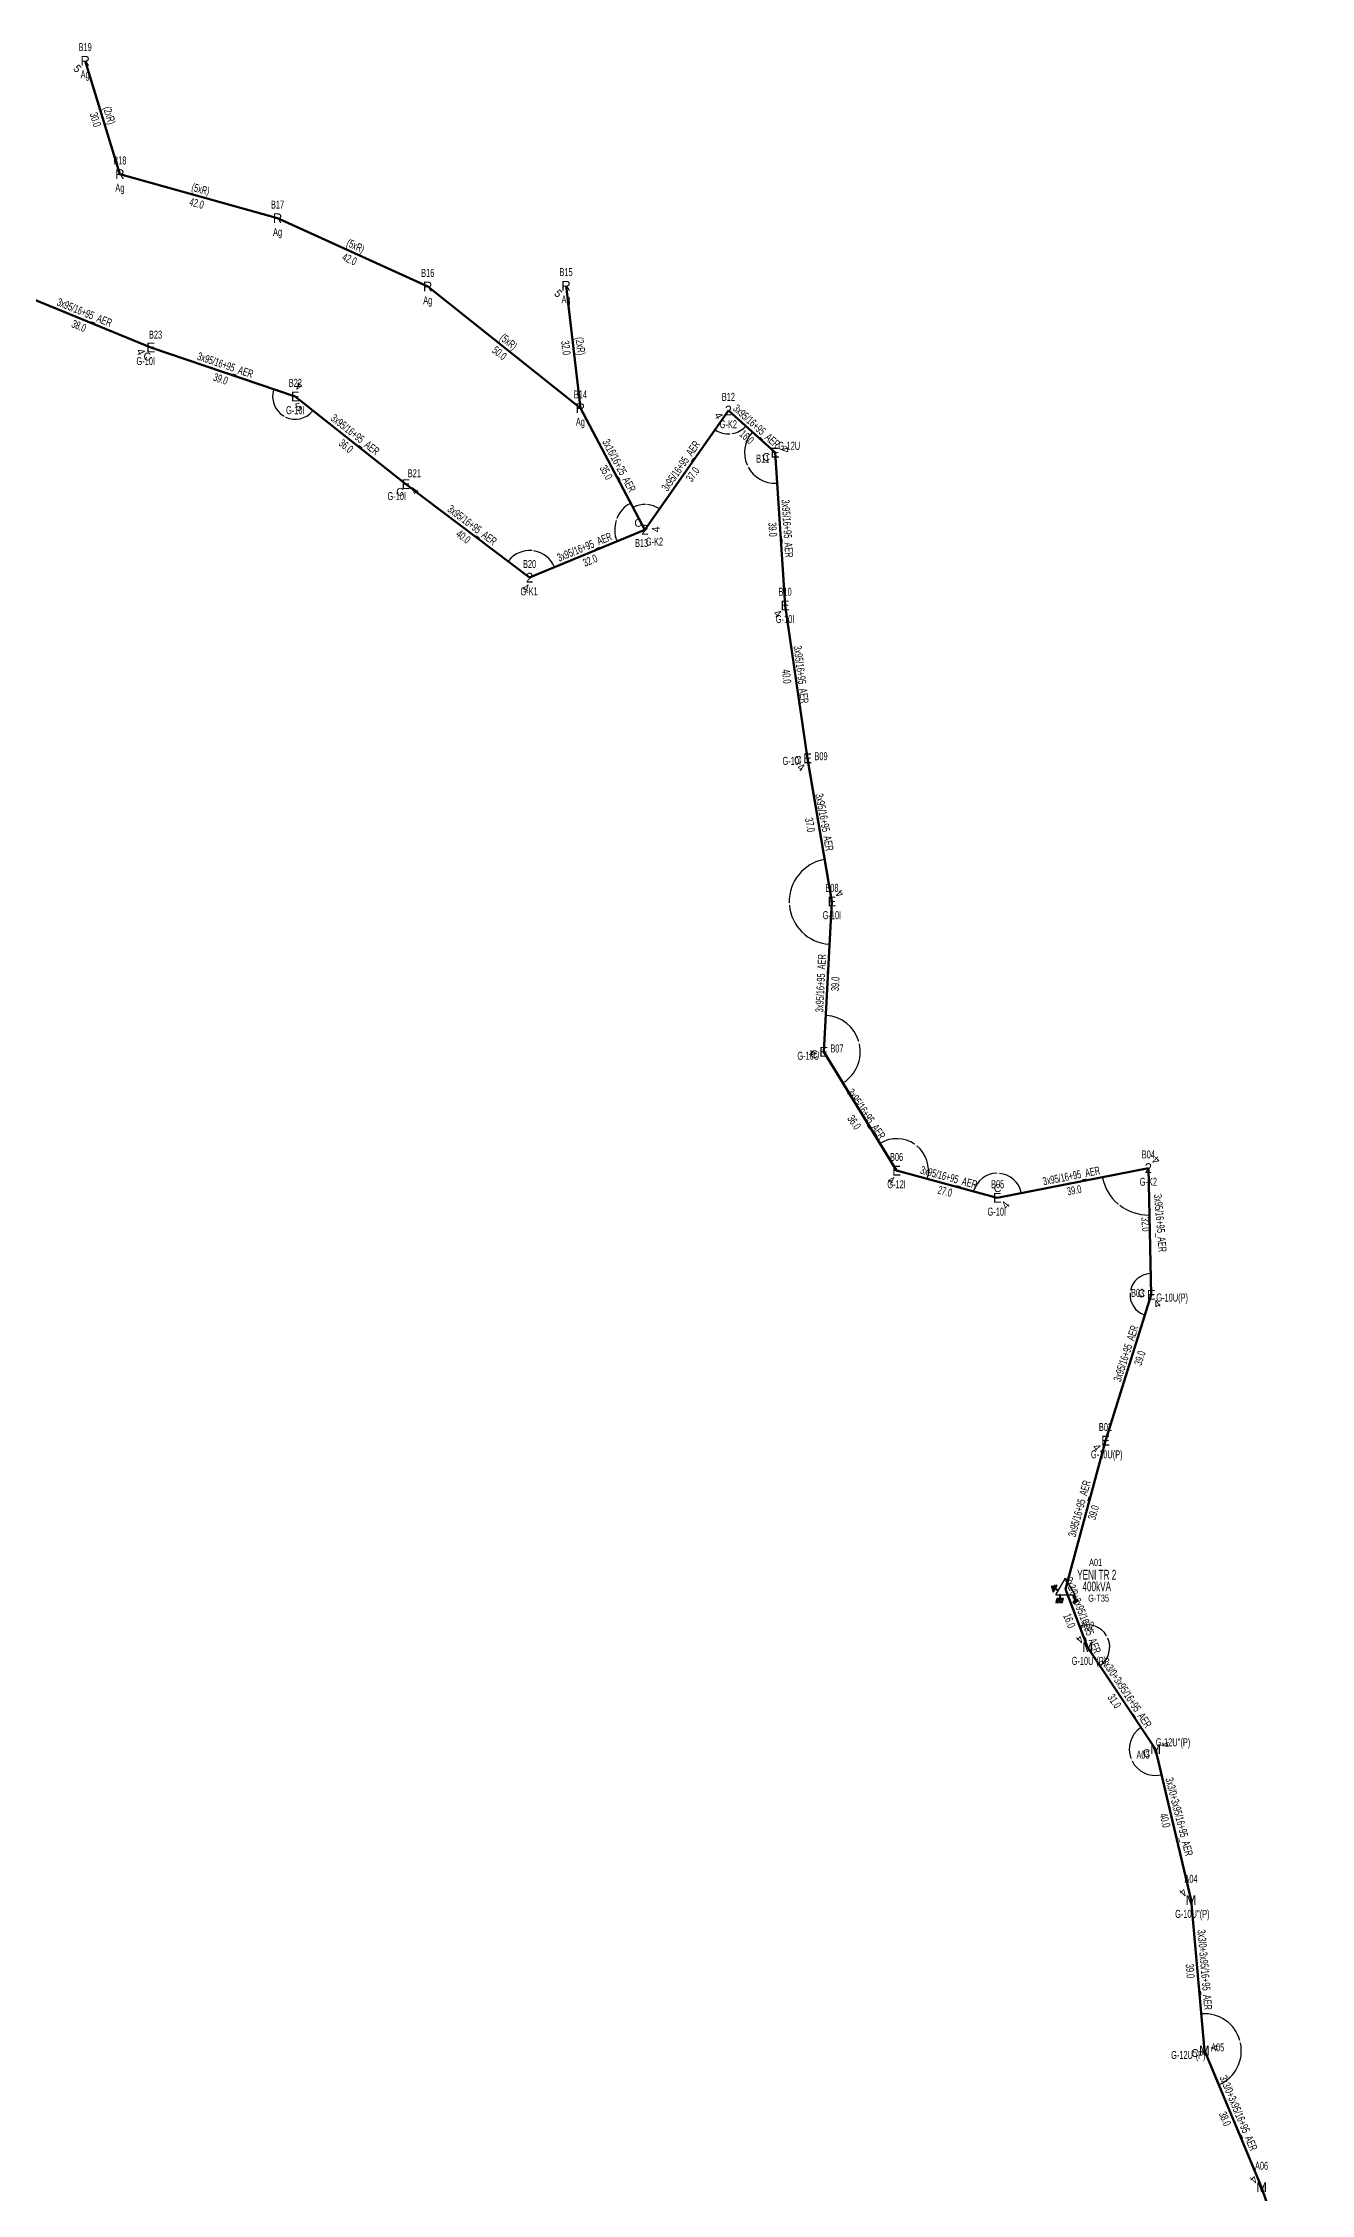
# Model space of a CAD drawing. Header units: millimetres. Extents: x 460272 to 462078, y 3998398 to 3999786.
# Drawn here: x 460980 to 461305, y 3999068 to 3999619 of the extents above; entities that cross this region are included whole.
import ezdxf
from ezdxf.enums import TextEntityAlignment as Align

# ---------------------------------------------------------------- set-up
doc = ezdxf.new("R2010")
doc.units = ezdxf.units.MM
for name, color, linetype, lineweight in [('ACI', 30, 'Continuous', 25), ('DIREK_AG_MEVCUT', 120, 'Continuous', 25), ('DIREK_AG_YENI', 108, 'Continuous', 25), ('DIREK_OG_YENI', 10, 'Continuous', 25), ('HAT_AG_HAVAI_MEVCUT', 126, 'Continuous', 50), ('HAT_AG_HAVAI_YENI', 3, 'Continuous', 50), ('HAT_OG_HAVAI_YENI', 1, 'Continuous', 70), ('TRAFO_MEVCUT', 5, 'Continuous', 30), ('TRAFO_TADILAT_BYSK', 5, 'Continuous', 30)]:
    doc.layers.add(name, color=color, linetype=linetype, lineweight=lineweight)
doc.styles.add('Direk', font='B_CAD')
doc.styles.get("Standard").update_dxf_attribs({"font": 'Arial'})
doc.dimstyles.new('ISO-25', dxfattribs={"dimtxt": 0.18, "dimasz": 0.18, "dimexe": 0.18, "dimexo": 0.0625, "dimgap": 0.09, "dimtad": 0, "dimtih": 1, "dimtoh": 1, "dimdec": 4, "dimzin": 0, "dimdsep": 46, "dimtxsty": 'Standard', "dimcen": 0.09, "dimadec": 0, "dimazin": 0, "dimtfac": 1, "dimtdec": 4, "dimtofl": 0, "dimtmove": 0, "dimatfit": 3, "dimfxl": 1, "dimtolj": 1, "dimtzin": 0, "dimarcsym": 0})

# ---------------------------------------------------------------- blocks, each defined once
blk = doc.blocks.new('*D601')
at = {"layer": 'ACI', "color": 0, "lineweight": -2, "transparency": 16777216}
for start, end in [(15.879446, 93.986981), (293.807512, 11.915046)]:
    blk.add_arc((461277.745594, 3999104.226513), 9.473818, start, end, dxfattribs=at)
at = {"layer": 'ACI', "color": 0, "transparency": 16777216}
for points in [[(461277.084512, 3999113.707309), (461277.089252, 3999113.647496), (461276.907444, 3999113.663182)], [(461281.557997, 3999095.586414), (461281.581694, 3999095.531292), (461281.404479, 3999095.487761)]]:
    blk.add_solid(points, dxfattribs=at)
at = {"layer": 'Defpoints', "color": 0, "transparency": 16777216}
for p in [(461274.32343, 3999142.756414), (461284.900271, 3999110.436491), (461277.745594, 3999104.226513), (461277.745594, 3999104.226513), (461292.396, 3999069.236)]:
    blk.add_point(p, dxfattribs=at)
at = {"layer": 'ACI', "color": 0, "transparency": 16777216, "insert": (461286.942095, 3999106.501947), "char_height": 0.18, "attachment_point": 5, "rotation": 103.89724621}
blk.add_mtext('\\A1;162%%d', dxfattribs=at)
blk = doc.blocks.new('*D602')
at = {"layer": 'ACI', "color": 0, "lineweight": -2, "transparency": 16777216}
for start, end in [(125.20385, 200.654424), (206.237729, 281.688303)]:
    blk.add_arc((461265.237, 3999181.43), 6.72816, start, end, dxfattribs=at)
at = {"layer": 'ACI', "color": 0, "transparency": 16777216}
for points in [[(461261.375267, 3999186.902878), (461261.341337, 3999186.952363), (461261.506756, 3999187.029412)], [(461266.60651, 3999174.81206), (461266.59357, 3999174.870648), (461266.775804, 3999174.880174)]]:
    blk.add_solid(points, dxfattribs=at)
at = {"layer": 'Defpoints', "color": 0, "transparency": 16777216}
for p in [(461247.814984, 3999207.581918), (461265.237, 3999181.43), (461265.237, 3999181.43), (461260.915622, 3999176.27308), (461274.323, 3999142.756)]:
    blk.add_point(p, dxfattribs=at)
at = {"layer": 'ACI', "color": 0, "transparency": 16777216, "insert": (461259.064351, 3999178.752961), "char_height": 0.18, "attachment_point": 5, "rotation": 293.4460764}
blk.add_mtext('\\A1;160%%d', dxfattribs=at)
blk = doc.blocks.new('*D603')
at = {"layer": 'ACI', "color": 0, "lineweight": -2, "transparency": 16777216}
for start, end in [(30.797568, 109.505162), (305.48428, 24.191875)]:
    blk.add_arc((461247.814984, 3999207.581918), 5.687718, start, end, dxfattribs=at)
at = {"layer": 'ACI', "color": 0, "transparency": 16777216}
for points in [[(461245.905439, 3999212.971342), (461245.926365, 3999212.915109), (461245.747204, 3999212.880448)], [(461251.099563, 3999202.975254), (461251.133614, 3999202.925852), (461250.968384, 3999202.848399)]]:
    blk.add_solid(points, dxfattribs=at)
at = {"layer": 'Defpoints', "color": 0, "transparency": 16777216}
for p in [(461241.99, 3999222.508), (461251.041779, 3999212.265712), (461247.814984, 3999207.581918), (461247.814984, 3999207.581918), (461265.237, 3999181.43)]:
    blk.add_point(p, dxfattribs=at)
at = {"layer": 'ACI', "color": 0, "transparency": 16777216, "insert": (461252.860294, 3999210.207749), "char_height": 0.18, "attachment_point": 5, "rotation": 117.49472134}
blk.add_mtext('\\A1;168%%d', dxfattribs=at)
blk = doc.blocks.new('*D604')
at = {"layer": 'ACI', "color": 0, "lineweight": -2, "transparency": 16777216}
for start, end in [(93.151606, 168.465092), (175.401133, 250.71462)]:
    blk.add_arc((461264.10235, 3999297.860017), 5.417132, start, end, dxfattribs=at)
at = {"layer": 'ACI', "color": 0, "transparency": 16777216}
for points in [[(461263.805677, 3999303.238978), (461263.803374, 3999303.298933), (461263.984393, 3999303.275864)], [(461262.303778, 3999292.718389), (461262.322651, 3999292.775343), (461262.484078, 3999292.690248)]]:
    blk.add_solid(points, dxfattribs=at)
at = {"layer": 'Defpoints', "color": 0, "transparency": 16777216}
for p in [(461263.39562, 3999330.308749), (461259.662837, 3999300.964214), (461264.10235, 3999297.860017), (461264.10235, 3999297.860017), (461252.403, 3999260.485)]:
    blk.add_point(p, dxfattribs=at)
at = {"layer": 'ACI', "color": 0, "transparency": 16777216, "insert": (461258.738821, 3999298.620198), "char_height": 0.18, "attachment_point": 5, "rotation": 261.93311266}
blk.add_mtext('\\A1;161%%d', dxfattribs=at)
blk = doc.blocks.new('*D605')
at = {"layer": 'ACI', "color": 0, "lineweight": -2, "transparency": 16777216}
for start, end in [(192.012884, 229.930606), (232.471135, 270.388857)]:
    blk.add_arc((461263.39562, 3999330.308749), 12.017061, start, end, dxfattribs=at)
at = {"layer": 'ACI', "color": 0, "transparency": 16777216}
for points in [[(461251.671112, 3999327.813642), (461251.612334, 3999327.801594), (461251.605579, 3999327.983952)], [(461263.477605, 3999318.261968), (461263.476748, 3999318.321962), (461263.657158, 3999318.294534)]]:
    blk.add_solid(points, dxfattribs=at)
at = {"layer": 'Defpoints', "color": 0, "transparency": 16777216}
for p in [(461263.39562, 3999330.308749), (461263.39562, 3999330.308749), (461224.672817, 3999322.673266), (461258.231535, 3999319.457851), (461264.102, 3999297.86)]:
    blk.add_point(p, dxfattribs=at)
at = {"layer": 'ACI', "color": 0, "transparency": 16777216, "insert": (461255.865826, 3999320.943283), "char_height": 0.18, "attachment_point": 5, "rotation": 321.20087045}
blk.add_mtext('\\A1;80%%d', dxfattribs=at)
blk = doc.blocks.new('*D606')
at = {"layer": 'ACI', "color": 0, "lineweight": -2, "transparency": 16777216}
for start, end in [(90.979313, 163.217167), (12.789057, 85.026911)]:
    blk.add_arc((461224.672817, 3999322.673266), 6.311301, start, end, dxfattribs=at)
at = {"layer": 'ACI', "color": 0, "transparency": 16777216}
for points in [[(461218.601496, 3999324.503875), (461218.659181, 3999324.487371), (461218.580827, 3999324.322566)], [(461230.798198, 3999324.064127), (461230.856893, 3999324.076573), (461230.864883, 3999323.894265)]]:
    blk.add_solid(points, dxfattribs=at)
at = {"layer": 'Defpoints', "color": 0, "transparency": 16777216}
for p in [(461198.875375, 3999329.657473), (461227.598082, 3999328.265703), (461263.396, 3999330.309), (461224.672817, 3999322.673266), (461224.672817, 3999322.673266)]:
    blk.add_point(p, dxfattribs=at)
at = {"layer": 'ACI', "color": 0, "transparency": 16777216, "insert": (461224.892735, 3999328.980735), "char_height": 0.18, "attachment_point": 5, "rotation": 178.00311205}
blk.add_mtext('\\A1;154%%d', dxfattribs=at)
blk = doc.blocks.new('*D607')
at = {"layer": 'ACI', "color": 0, "lineweight": -2, "transparency": 16777216}
for start, end in [(55.483944, 120.268289), (346.110852, 50.895197)]:
    blk.add_arc((461198.875375, 3999329.657473), 8.185359, start, end, dxfattribs=at)
at = {"layer": 'ACI', "color": 0, "transparency": 16777216}
for points in [[(461194.734142, 3999336.752703), (461194.764953, 3999336.701218), (461194.595093, 3999336.634528)], [(461206.792369, 3999327.700146), (461206.850453, 3999327.685104), (461206.776284, 3999327.518373)]]:
    blk.add_solid(points, dxfattribs=at)
at = {"layer": 'Defpoints', "color": 0, "transparency": 16777216}
for p in [(461180.20541, 3999360.090364), (461200.85987, 3999337.598624), (461198.875375, 3999329.657473), (461198.875375, 3999329.657473), (461224.673, 3999322.673)]:
    blk.add_point(p, dxfattribs=at)
at = {"layer": 'ACI', "color": 0, "transparency": 16777216, "insert": (461203.779792, 3999336.210854), "char_height": 0.18, "attachment_point": 5, "rotation": 143.18957064}
blk.add_mtext('\\A1;137%%d', dxfattribs=at)
blk = doc.blocks.new('*D608')
at = {"layer": 'ACI', "color": 0, "lineweight": -2, "transparency": 16777216}
for start, end in [(16.20216, 85.764228), (302.629526, 12.191594)]:
    blk.add_arc((461180.205, 3999360.09), 9.364807, start, end, dxfattribs=at)
at = {"layer": 'ACI', "color": 0, "transparency": 16777216}
for points in [[(461180.898621, 3999369.459165), (461180.894764, 3999369.399289), (461180.717065, 3999369.440797)], [(461185.238617, 3999352.228617), (461185.270482, 3999352.177778), (461185.102032, 3999352.107602)]]:
    blk.add_solid(points, dxfattribs=at)
at = {"layer": 'Defpoints', "color": 0, "transparency": 16777216}
for p in [(461182.313886, 3999398.600294), (461180.205, 3999360.09), (461180.205, 3999360.09), (461189.426795, 3999358.459633), (461198.875, 3999329.657)]:
    blk.add_point(p, dxfattribs=at)
at = {"layer": 'ACI', "color": 0, "transparency": 16777216, "insert": (461189.283794, 3999362.386761), "char_height": 0.18, "attachment_point": 5, "rotation": 104.19687707}
blk.add_mtext('\\A1;145%%d', dxfattribs=at)
blk = doc.blocks.new('*D609')
at = {"layer": 'ACI', "color": 0, "lineweight": -2, "transparency": 16777216}
for start, end in [(100.616789, 181.55453), (184.985574, 265.923316)]:
    blk.add_arc((461182.313886, 3999398.600294), 10.945973, start, end, dxfattribs=at)
at = {"layer": 'ACI', "color": 0, "transparency": 16777216}
for points in [[(461180.302491, 3999409.329356), (461180.291922, 3999409.388417), (461180.474392, 3999409.390594)], [(461181.533833, 3999387.652076), (461181.537606, 3999387.711957), (461181.715363, 3999387.670697)]]:
    blk.add_solid(points, dxfattribs=at)
at = {"layer": 'Defpoints', "color": 0, "transparency": 16777216}
for p in [(461176.061504, 3999435.27619), (461172.361023, 3999403.156041), (461182.313886, 3999398.600294), (461182.313886, 3999398.600294), (461180.205, 3999360.09)]:
    blk.add_point(p, dxfattribs=at)
at = {"layer": 'ACI', "color": 0, "transparency": 16777216, "insert": (461171.385736, 3999397.975911), "char_height": 0.18, "attachment_point": 5, "rotation": 273.27005214}
blk.add_mtext('\\A1;167%%d', dxfattribs=at)
blk = doc.blocks.new('*D610')
at = {"layer": 'ACI', "color": 0, "lineweight": -2, "transparency": 16777216}
for start, end in [(139.256775, 203.451613), (208.24367, 272.438508)]:
    blk.add_arc((461167.747416, 3999513.580868), 7.838275, start, end, dxfattribs=at)
at = {"layer": 'ACI', "color": 0, "transparency": 16777216}
for points in [[(461161.831311, 3999518.676836), (461161.786305, 3999518.716516), (461161.927847, 3999518.831693)], [(461168.082532, 3999505.719735), (461168.079291, 3999505.779647), (461168.260649, 3999505.759414)]]:
    blk.add_solid(points, dxfattribs=at)
at = {"layer": 'Defpoints', "color": 0, "transparency": 16777216}
for p in [(461155.782271, 3999524.376666), (461167.747416, 3999513.580868), (461167.747416, 3999513.580868), (461162.551896, 3999507.711871), (461170.315, 3999474.452)]:
    blk.add_point(p, dxfattribs=at)
at = {"layer": 'ACI', "color": 0, "transparency": 16777216, "insert": (461160.693309, 3999510.16354), "char_height": 0.18, "attachment_point": 5, "rotation": 295.84764138}
blk.add_mtext('\\A1;136%%d', dxfattribs=at)
blk = doc.blocks.new('*D611')
at = {"layer": 'ACI', "color": 0, "lineweight": -2, "transparency": 16777216}
for start, end in [(236.758726, 273.939253), (279.037834, 316.218361)]:
    blk.add_arc((461155.782271, 3999524.376666), 5.989366, start, end, dxfattribs=at)
at = {"layer": 'ACI', "color": 0, "transparency": 16777216}
for points in [[(461152.515926, 3999519.392183), (461152.482285, 3999519.342501), (461152.350059, 3999519.468263)], [(461160.128455, 3999520.212123), (461160.084517, 3999520.252982), (461160.229063, 3999520.364366)]]:
    blk.add_solid(points, dxfattribs=at)
at = {"layer": 'Defpoints', "color": 0, "transparency": 16777216}
for p in [(461155.782271, 3999524.376666), (461155.782271, 3999524.376666), (461157.860766, 3999518.759516), (461167.747, 3999513.581), (461134.421085, 3999493.828061)]:
    blk.add_point(p, dxfattribs=at)
at = {"layer": 'ACI', "color": 0, "transparency": 16777216, "insert": (461156.459097, 3999518.425665), "char_height": 0.18, "attachment_point": 5, "rotation": 6.48854358}
blk.add_mtext('\\A1;83%%d', dxfattribs=at)
blk = doc.blocks.new('*D612')
at = {"layer": 'ACI', "color": 0, "lineweight": -2, "transparency": 16777216}
for start, end in [(119.302741, 158.283658), (162.219225, 201.200142)]:
    blk.add_arc((461134.421085, 3999493.828061), 7.758271, start, end, dxfattribs=at)
at = {"layer": 'ACI', "color": 0, "transparency": 16777216}
for points in [[(461130.638378, 3999500.567299), (461130.609621, 3999500.619959), (461130.781979, 3999500.679899)], [(461127.160029, 3999491.011289), (461127.215713, 3999491.033634), (461127.254906, 3999490.85541)]]:
    blk.add_solid(points, dxfattribs=at)
at = {"layer": 'Defpoints', "color": 0, "transparency": 16777216}
for p in [(461117.874994, 3999524.98163), (461127.977191, 3999498.148593), (461134.421085, 3999493.828061), (461134.421085, 3999493.828061), (461104.850538, 3999481.561702)]:
    blk.add_point(p, dxfattribs=at)
at = {"layer": 'ACI', "color": 0, "transparency": 16777216, "insert": (461127.11912, 3999496.449527), "char_height": 0.18, "attachment_point": 5, "rotation": 250.25144156}
blk.add_mtext('\\A1;85%%d', dxfattribs=at)
blk = doc.blocks.new('*D613')
at = {"layer": 'ACI', "color": 0, "lineweight": -2, "transparency": 16777216}
for start, end in [(88.861494, 116.384502), (56.626259, 84.149268)]:
    blk.add_arc((461134.421085, 3999493.828061), 6.491068, start, end, dxfattribs=at)
at = {"layer": 'ACI', "color": 0, "transparency": 16777216}
for points in [[(461131.522798, 3999499.669655), (461131.550204, 3999499.61628), (461131.376375, 3999499.560748)], [(461137.97496, 3999499.22393), (461138.008658, 3999499.273574), (461138.140739, 3999499.14766)]]:
    blk.add_solid(points, dxfattribs=at)
at = {"layer": 'Defpoints', "color": 0, "transparency": 16777216}
for p in [(461117.874994, 3999524.98163), (461155.782, 3999524.377), (461135.989653, 3999500.126756), (461134.421085, 3999493.828061), (461134.421085, 3999493.828061)]:
    blk.add_point(p, dxfattribs=at)
at = {"layer": 'ACI', "color": 0, "transparency": 16777216, "insert": (461134.816747, 3999500.307059), "char_height": 0.18, "attachment_point": 5, "rotation": 176.50538066}
blk.add_mtext('\\A1;63%%d', dxfattribs=at)
blk = doc.blocks.new('*D614')
at = {"layer": 'ACI', "color": 0, "lineweight": -2, "transparency": 16777216}
for start, end in [(85.416036, 141.401832), (24.015969, 80.001765)]:
    blk.add_arc((461104.850538, 3999481.561702), 6.93805, start, end, dxfattribs=at)
at = {"layer": 'ACI', "color": 0, "transparency": 16777216}
for points in [[(461099.404485, 3999485.908446), (461099.451859, 3999485.871626), (461099.317713, 3999485.747914)], [(461111.160416, 3999484.373574), (461111.215534, 3999484.397281), (461111.259095, 3999484.220073)]]:
    blk.add_solid(points, dxfattribs=at)
at = {"layer": 'Defpoints', "color": 0, "transparency": 16777216}
for p in [(461073.17717, 3999505.526209), (461134.421, 3999493.828), (461108.038149, 3999487.724142), (461104.850538, 3999481.561702), (461104.850538, 3999481.561702)]:
    blk.add_point(p, dxfattribs=at)
at = {"layer": 'ACI', "color": 0, "transparency": 16777216, "insert": (461105.73105, 3999488.443652), "char_height": 0.18, "attachment_point": 5, "rotation": 172.70890041}
blk.add_mtext('\\A1;120%%d', dxfattribs=at)
blk = doc.blocks.new('*D615')
at = {"layer": 'ACI', "color": 0, "lineweight": -2, "transparency": 16777216}
for start, end in [(163.02768, 238.219027), (244.679477, 319.870824)]:
    blk.add_arc((461044.821, 3999527.965), 5.815448, start, end, dxfattribs=at)
at = {"layer": 'ACI', "color": 0, "transparency": 16777216}
for points in [[(461039.287393, 3999529.653385), (461039.230284, 3999529.671786), (461039.314041, 3999529.833912)], [(461049.290687, 3999524.19789), (461049.244218, 3999524.235846), (461049.381321, 3999524.356274)]]:
    blk.add_solid(points, dxfattribs=at)
at = {"layer": 'Defpoints', "color": 0, "transparency": 16777216}
for p in [(461007.785168, 3999540.533952), (461040.040879, 3999524.652919), (461044.821, 3999527.965), (461044.821, 3999527.965), (461073.177, 3999505.526)]:
    blk.add_point(p, dxfattribs=at)
at = {"layer": 'ACI', "color": 0, "transparency": 16777216, "insert": (461042.041583, 3999522.856745), "char_height": 0.18, "attachment_point": 5, "rotation": 331.44925215}
blk.add_mtext('\\A1;160%%d', dxfattribs=at)
blk = doc.blocks.new('MEV_DIREK')
h = blk.add_hatch(color=32)
h.paths.add_polyline_path([(-2.14, 0.97), (-2.35, 1.09), (-3.31, -0.55), (-3.09, -0.67), (-2.67, 0.06), (-1.89, -0.39), (-1.79, -0.22), (-2.56, 0.23)])
h.paths.add_polyline_path([(-3.46, -0.17), (-3.33, -0.25), (-2.61, 0.99), (-2.74, 1.06)])
h.paths.add_polyline_path([(-3.54, 0.29), (-3.41, 0.22), (-3.05, 0.82), (-3.18, 0.9)])
h.paths.add_polyline_path([(-3.58, 0.81), (-3.66, 0.68), (-3.53, 0.61), (-3.45, 0.74)])
h.paths.add_polyline_path([(-1.51, -2.34), (-2.26, -2.33), (-2.52, -3.47), (-2.42, -3.47), (-2.21, -2.53), (-1.91, -2.54), (-2.12, -3.47), (-2.02, -3.47), (-1.81, -2.54), (-1.51, -2.54), (-1.72, -3.47), (-1.62, -3.48), (-1.41, -2.54), (-1.11, -2.54), (-1.32, -3.48), (-1.22, -3.48), (-1.01, -2.54), (-0.71, -2.55), (-0.92, -3.48), (-0.82, -3.48), (-0.56, -2.35), (-1.31, -2.34), (-1.31, -1.44), (-1.51, -1.44)])
at = {"layer": 'TRAFO_MEVCUT'}
for points in [[(2.35, -1.57), (2.12, -1.92), (2.08, -1.44), (1.94, -1.44), (2.01, -2.32), (2.25, -1.96), (2.31, -2.67), (2.1, -2.67), (2.39, -2.87), (2.4, -2.86), (2.64, -2.49), (2.45, -2.63)], [(2.35, -1.57), (2.12, -1.92), (2.08, -1.44), (1.94, -1.44), (2.01, -2.32), (2.25, -1.96), (2.31, -2.67), (2.1, -2.67), (2.39, -2.87), (1.98, -3.19), (2.2, -3.79), (2.26, -3.74), (2.08, -3.26), (2.26, -3.13), (2.44, -3.6), (2.49, -3.56), (2.32, -3.08), (2.49, -2.94), (2.67, -3.42), (2.73, -3.38), (2.55, -2.9), (2.73, -2.76), (2.91, -3.24), (2.97, -3.2), (2.79, -2.72), (2.97, -2.58), (3.15, -3.06), (3.21, -3.01), (2.98, -2.42), (2.4, -2.86), (2.64, -2.49), (2.45, -2.63)], [(2.97, -2.58), (3.15, -3.06), (3.21, -3.01), (2.98, -2.42), (2.4, -2.86), (2.64, -2.49), (2.45, -2.63), (2.35, -1.57), (2.12, -1.92), (2.08, -1.44), (1.94, -1.44), (2.01, -2.32), (2.25, -1.96), (2.31, -2.67), (2.1, -2.67), (2.39, -2.87), (1.98, -3.19), (2.2, -3.79), (2.26, -3.74), (2.08, -3.26), (2.26, -3.13), (2.44, -3.6), (2.49, -3.56), (2.32, -3.08), (2.49, -2.94), (2.67, -3.42), (2.73, -3.38), (2.55, -2.9), (2.73, -2.76), (2.91, -3.24), (2.97, -3.2), (2.79, -2.72)]]:
    blk.add_hatch(color=32, dxfattribs=at).paths.add_polyline_path(points)
at = {"layer": 'TRAFO_MEVCUT', "linetype": 'Continuous'}
for p, q in [((-2.5, -1.44), (0, 2.89)), ((2.5, -1.44), (0, 2.89)), ((-2.5, -1.44), (2.5, -1.44))]:
    blk.add_line(p, q, dxfattribs=at)
at = {"layer": 'TRAFO_MEVCUT', "color": 32, "flags": 128}
blk.add_lwpolyline([(1.94, -1.44), (2.08, -1.44), (2.12, -1.92), (2.35, -1.57), (2.45, -2.63), (2.64, -2.49), (2.4, -2.86), (2.98, -2.42), (3.21, -3.01), (3.15, -3.06), (2.97, -2.58), (2.79, -2.72), (2.97, -3.2), (2.91, -3.24), (2.73, -2.76), (2.55, -2.9), (2.73, -3.38), (2.67, -3.42), (2.49, -2.94), (2.32, -3.08), (2.49, -3.56), (2.44, -3.6), (2.26, -3.13), (2.08, -3.26), (2.26, -3.74), (2.2, -3.79), (1.98, -3.19), (2.39, -2.87), (2.1, -2.67), (2.31, -2.67), (2.25, -1.96), (2.01, -2.32), (1.94, -1.44)], dxfattribs=at)
at = {"layer": 'TRAFO_TADILAT_BYSK', "color": 32, "flags": 128}
for points in [[(-3.53, 0.61), (-3.45, 0.74), (-3.58, 0.81), (-3.66, 0.68), (-3.53, 0.61)], [(-3.41, 0.22), (-3.05, 0.82), (-3.18, 0.9), (-3.54, 0.29), (-3.41, 0.22)], [(-3.33, -0.25), (-2.61, 0.99), (-2.74, 1.06), (-3.46, -0.17), (-3.33, -0.25)], [(-1.79, -0.22), (-2.56, 0.23), (-2.14, 0.97), (-2.35, 1.09), (-3.31, -0.55), (-3.09, -0.67), (-2.67, 0.06), (-1.89, -0.39), (-1.79, -0.22)], [(-1.31, -1.44), (-1.51, -1.44), (-1.51, -2.34), (-2.26, -2.33), (-2.52, -3.47), (-2.42, -3.47), (-2.21, -2.53), (-1.91, -2.54), (-2.12, -3.47), (-2.02, -3.47), (-1.81, -2.54), (-1.51, -2.54), (-1.72, -3.47), (-1.62, -3.48), (-1.41, -2.54), (-1.11, -2.54), (-1.32, -3.48), (-1.22, -3.48), (-1.01, -2.54), (-0.71, -2.55), (-0.92, -3.48), (-0.82, -3.48), (-0.56, -2.35), (-1.31, -2.34), (-1.31, -1.44)]]:
    blk.add_lwpolyline(points, dxfattribs=at)

msp = doc.modelspace()

# ---------------------------------------------------------------- linework, layer by layer
at = {"layer": 'HAT_AG_HAVAI_MEVCUT'}
for p, q in [((460999.869742, 3999584.928536), (460990.97715, 3999613.963978)), ((460999.869742, 3999584.928536), (461040.274236, 3999573.622708)), ((461040.274236, 3999573.622708), (461078.751618, 3999556.125387)), ((461078.751618, 3999556.125387), (461117.874994, 3999524.98163)), ((461114.182554, 3999556.346445), (461117.874994, 3999524.98163))]:
    msp.add_line(p, q, dxfattribs=at)
at = {"layer": 'HAT_AG_HAVAI_YENI'}
for p, q in [((460972.425, 3999555.03), (461007.785, 3999540.534)), ((461007.785, 3999540.534), (461044.821, 3999527.965)), ((461044.821, 3999527.965), (461073.177, 3999505.526)), ((461117.874994, 3999524.98163), (461134.421, 3999493.828)), ((461134.421, 3999493.828), (461155.782, 3999524.377)), ((461155.782, 3999524.377), (461167.747, 3999513.581)), ((461167.747, 3999513.581), (461170.315, 3999474.452)), ((461073.177, 3999505.526), (461104.851, 3999481.562)), ((461104.851, 3999481.562), (461134.421, 3999493.828)), ((461170.315, 3999474.452), (461176.062, 3999435.276)), ((461176.062, 3999435.276), (461182.314, 3999398.6)), ((461182.314, 3999398.6), (461180.205, 3999360.09)), ((461180.205, 3999360.09), (461198.875, 3999329.657)), ((461198.875, 3999329.657), (461224.673, 3999322.673)), ((461224.673, 3999322.673), (461263.396, 3999330.309)), ((461263.396, 3999330.309), (461264.102, 3999297.86)), ((461264.102, 3999297.86), (461252.403, 3999260.485)), ((461252.403, 3999260.485), (461242.169, 3999222.404))]:
    msp.add_line(p, q, dxfattribs=at)
at = {"layer": 'HAT_OG_HAVAI_YENI'}
for p, q in [((461247.815, 3999207.582), (461242.169, 3999222.404)), ((461247.815, 3999207.582), (461265.237, 3999181.43)), ((461265.237, 3999181.43), (461274.323, 3999142.756)), ((461274.323, 3999142.756), (461277.746, 3999104.227)), ((461277.746, 3999104.227), (461292.396, 3999069.236)), ((461292.396, 3999069.236), (461305.063, 3999032.025))]:
    msp.add_line(p, q, dxfattribs=at)

# ---------------------------------------------------------------- block references
at = {"layer": 'TRAFO_MEVCUT'}
msp.add_blockref('MEV_DIREK', (461242.169, 3999222.404), dxfattribs=at)

# ---------------------------------------------------------------- texts
at = {"layer": 'DIREK_AG_MEVCUT', "width": 0.53}
for s, p in [('B19', (460990.97715, 3999617.463978)), ('Ag', (460990.97715, 3999610.463978)), ('B18', (460999.869742, 3999588.428536)), ('Ag', (460999.869742, 3999581.428536)), ('B17', (461040.274236, 3999577.122708)), ('Ag', (461040.274236, 3999570.122708)), ('B16', (461078.751618, 3999559.625387)), ('B15', (461114.182554, 3999559.846445)), ('Ag', (461078.751618, 3999552.625387)), ('Ag', (461114.182554, 3999552.846445)), ('B14', (461117.874994, 3999528.48163)), ('Ag', (461117.874994, 3999521.48163))]:
    msp.add_text(s, height=2.05, dxfattribs=at).set_placement(p, align=Align.MIDDLE_CENTER)
at = {"layer": 'DIREK_AG_MEVCUT', "color": 32, "style": 'Direk'}
for p in [(460988.997251, 3999611.984079), (461112.202655, 3999554.366546)]:
    msp.add_text('5', height=2, rotation=315.000001, dxfattribs=at).set_placement(p, align=Align.MIDDLE_CENTER)
at = {"layer": 'DIREK_AG_MEVCUT', "style": 'Direk'}
for p in [(460990.97715, 3999613.963978), (460999.869742, 3999584.928536), (461040.274236, 3999573.622708), (461114.182554, 3999556.346445), (461078.751618, 3999556.125387), (461117.874994, 3999524.98163)]:
    msp.add_text('R', height=2.5, dxfattribs=at).set_placement(p, align=Align.MIDDLE_CENTER)
at = {"layer": 'DIREK_AG_YENI', "style": 'Direk'}
for s, p in [('E', (461007.785, 3999540.534)), ('E', (461044.821, 3999527.965)), ('2', (461155.782, 3999524.377)), ('E', (461167.747, 3999513.581)), ('E', (461073.177, 3999505.526)), ('2', (461134.421, 3999493.828)), ('2', (461104.851, 3999481.562)), ('E', (461170.315, 3999474.452)), ('E', (461176.062, 3999435.276)), ('E', (461182.314, 3999398.6)), ('E', (461180.205, 3999360.09)), ('2', (461263.396, 3999330.309)), ('E', (461198.875, 3999329.657)), ('E', (461224.673, 3999322.673)), ('E', (461264.102, 3999297.86)), ('E', (461252.403, 3999260.485))]:
    msp.add_text(s, height=2.5, dxfattribs=at).set_placement(p, align=Align.MIDDLE_CENTER)
at = {"layer": 'DIREK_AG_YENI', "width": 0.53}
for s, p in [('B23', (461009.011778, 3999543.811959)), ('G-10I', (461006.484452, 3999537.058928)), ('B22', (461044.821, 3999531.465)), ('G-10I', (461044.821, 3999524.465)), ('B12', (461155.782, 3999527.877)), ('G-K2', (461155.782, 3999520.877)), ('G-12U', (461171.38316, 3999515.342545)), ('B21', (461075.318971, 3999508.294024)), ('B11', (461164.597161, 3999512.055054)), ('G-10I', (461070.810137, 3999502.467353)), ('B13', (461133.553917, 3999490.437105)), ('G-K2', (461136.848895, 3999490.806484)), ('B20', (461104.851, 3999485.062)), ('G-K1', (461104.724239, 3999478.062)), ('B10', (461170.315, 3999477.952)), ('G-10I', (461170.315, 3999470.952)), ('B09', (461179.518819, 3999435.824091)), ('G-10I', (461172.019449, 3999434.635039)), ('B08', (461182.314, 3999402.1)), ('G-10I', (461182.314, 3999395.1)), ('G-10U', (461176.247561, 3999359.088821)), ('B07', (461183.598101, 3999360.948409)), ('B06', (461198.875, 3999333.157)), ('B04', (461263.396, 3999333.809)), ('G-12I', (461198.875, 3999326.157)), ('B05', (461224.794966, 3999326.170874)), ('G-K2', (461263.396, 3999326.809)), ('G-10I', (461224.550305, 3999319.154214)), ('B03', (461260.636633, 3999298.351153)), ('G-10U(P)', (461269.49082, 3999297.144025)), ('B02', (461252.403, 3999263.985)), ('G-10U(P)', (461252.74021, 3999256.985))]:
    msp.add_text(s, height=2.05, dxfattribs=at).set_placement(p, align=Align.MIDDLE_CENTER)
at = {"layer": 'DIREK_AG_YENI', "color": 32, "style": 'Direk'}
for s, rotation, p in [('4', 293.595096, (461005.219088, 3999539.413242)), ('4', 520.82216, (461045.740804, 3999530.60961)), ('5', 376.449253, (461045.613865, 3999525.279601)), ('4', 297.518661, (461153.298791, 3999523.083295)), ('4', 464.801427, (461170.454088, 3999514.296316)), ('4', 412.577912, (461075.400705, 3999503.82449)), ('4', 451.910217, (461137.219444, 3999493.921334)), ('4', 340.407641, (461103.912087, 3999478.924114)), ('4', 316.877443, (461168.401029, 3999472.408299)), ('4', 324.341715, (461174.429741, 3999433.000977)), ('4', 495.000001, (461184.293899, 3999400.579899)), ('4', 275.53126, (461177.418037, 3999359.820111)), ('4', 495.623201, (461265.354247, 3999332.310317)), ('4', 330.764118, (461197.507463, 3999327.213674)), ('4', 409.579164, (461226.804647, 3999320.857489)), ('4', 392.525421, (461265.607487, 3999295.499172)), ('4', 307.333393, (461250.176664, 3999258.786935))]:
    msp.add_text(s, height=2, rotation=rotation, dxfattribs=at).set_placement(p, align=Align.MIDDLE_CENTER)
at = {"layer": 'DIREK_AG_YENI', "color": 4, "linetype": 'Continuous', "lineweight": 20, "style": 'Direk'}
for p in [(461006.908721, 3999538.192604), (461165.497106, 3999512.491057), (461071.64704, 3999503.548825), (461132.653233, 3999495.595767), (461173.592846, 3999434.884492), (461177.781352, 3999359.476868), (461224.760088, 3999325.171483), (461261.62674, 3999298.21084)]:
    msp.add_text('C', height=2, dxfattribs=at).set_placement(p, align=Align.MIDDLE_CENTER)
at = {"layer": 'DIREK_OG_YENI', "color": 32, "style": 'Direk'}
for rotation, p in [(225.000001, (461245.835101, 3999209.561899)), (113.446567, (461267.805808, 3999182.544102)), (225.000001, (461272.343101, 3999144.735899)), (103.896953, (461280.464042, 3999104.899494)), (225.000001, (461290.416101, 3999071.215899))]:
    msp.add_text('4', height=2, rotation=rotation, dxfattribs=at).set_placement(p, align=Align.MIDDLE_CENTER)
at = {"layer": 'DIREK_OG_YENI', "width": 0.53}
for s, p in [('A02', (461247.815, 3999213.082)), ("G-10U''(P)", (461248.15221, 3999204.082)), ("G-12U''(P)", (461269.718977, 3999183.227602)), ('A03', (461262.02599, 3999180.037372)), ('A04', (461274.323, 3999148.256)), ("G-10U''(P)", (461274.66021, 3999139.256)), ('A05', (461281.143552, 3999105.067617)), ("G-12U''(P)", (461273.640258, 3999103.127731)), ('A06', (461292.396, 3999074.736))]:
    msp.add_text(s, height=2.05, dxfattribs=at).set_placement(p, align=Align.MIDDLE_CENTER)
at = {"layer": 'DIREK_OG_YENI', "style": 'Direk'}
for p in [(461247.815, 3999207.582), (461265.237, 3999181.43), (461274.323, 3999142.756), (461277.746, 3999104.227), (461292.396, 3999069.236)]:
    msp.add_text('M', height=2.5, dxfattribs=at).set_placement(p, align=Align.MIDDLE_CENTER)
at = {"layer": 'DIREK_OG_YENI', "color": 4, "linetype": 'Continuous', "lineweight": 20, "style": 'Direk'}
for p in [(461262.943412, 3999180.435288), (461275.319183, 3999103.626536)]:
    msp.add_text('C', height=2, dxfattribs=at).set_placement(p, align=Align.MIDDLE_CENTER)
at = {"layer": 'HAT_AG_HAVAI_MEVCUT', "lineweight": 30, "width": 0.53}
for s, rotation, p in [('(2xR)', 287.028088, (460996.236183, 3999599.695171, 230495.488575)), ('(5xR)', 344.367525, (461020.301035, 3999580.09418, 230520.137118)), ('(5xR)', 335.546665, (461059.864786, 3999565.647801, 230539.375809)), ('(5xR)', 321.478821, (461098.842689, 3999541.21853, 230558.937497)), ('(2xR)', 276.714272, (461116.872944, 3999540.763418, 230558.937497))]:
    msp.add_text(s, height=2.05, rotation=rotation, dxfattribs=at).set_placement(p, align=Align.CENTER)
for s, rotation, p in [('30.0', 287.028088, (460994.610709, 3999599.197343, 230495.488575)), ('42.0', 344.367525, (461019.842943, 3999578.457063, 230520.137118)), ('42.0', 335.546665, (461059.161068, 3999564.100293, 230539.375809)), ('32.0', 276.714272, (461115.184604, 3999540.564657, 230558.937497)), ('50.0', 321.478821, (461097.783923, 3999539.888487, 230558.937497))]:
    msp.add_text(s, height=2.05, rotation=rotation, dxfattribs=at).set_placement(p, align=Align.TOP_CENTER)
at = {"layer": 'HAT_AG_HAVAI_YENI', "lineweight": 30, "width": 0.53}
for s, rotation, p in [('3x95/16+95_AER', 337.708696, (460990.427479, 3999548.568436)), ('3x95/16+95_AER', 341.254508, (461026.576356, 3999535.054466)), ('3x95/16+95_AER', 317.940992, (461162.334255, 3999519.609854)), ('3x95/16+95_AER', 321.64433, (461059.526657, 3999517.412229)), ('3x16/16+25_AER', 297.973389, (461126.89873, 3999509.803548)), ('3x95/16+95_AER', 55.036736, (461144.405087, 3999509.589457)), ('3x95/16+95_AER', 322.888349, (461089.526719, 3999494.221797)), ('3x95/16+95_AER', 273.754943, (461169.879619, 3999494.071916)), ('3x95/16+95_AER', 22.529494, (461119.310127, 3999488.480012)), ('3x95/16+95_AER', 277.172598, (461173.417073, 3999456.612832)), ('3x95/16+95_AER', 280.6046, (461179.408414, 3999418.737458)), ('3x95/16+95_AER', 447.242007, (461180.452529, 3999377.626597)), ('3x95/16+95_AER', 304.628413, (461190.281715, 3999343.597301)), ('3x95/16+95_AER', 344.851313, (461211.996222, 3999326.985833)), ('3x95/16+95_AER', 11.15466, (461243.869779, 3999327.32495)), ('3x95/16+95_AER', 274.775609, (461265.431917, 3999316.144468)), ('3x95/16+95_AER', 432.014087, (461258.603044, 3999282.502631)), ('3x95/16+95_AER', 434.594371, (461246.69999, 3999242.80064))]:
    msp.add_text(s, height=2.05, rotation=rotation, dxfattribs=at).set_placement(p, align=Align.CENTER)
for s, rotation, p in [('38.0', 337.708696, (460989.782642, 3999546.995481)), ('39.0', 341.254508, (461026.030036, 3999533.444641)), ('16.0', 317.940992, (461161.195432, 3999518.34768)), ('36.0', 321.64433, (461058.471737, 3999516.079134)), ('35.0', 297.973389, (461125.397349, 3999509.006144)), ('37.0', 55.036736, (461145.79827, 3999508.61527)), ('40.0', 322.888349, (461088.500989, 3999492.866113)), ('39.0', 273.754943, (461168.183268, 3999493.960585)), ('32.0', 22.529494, (461119.961497, 3999486.909752)), ('40.0', 277.172598, (461171.730376, 3999456.400572)), ('37.0', 280.6046, (461177.737449, 3999418.424606)), ('39.0', 447.242007, (461182.150559, 3999377.544797)), ('36.0', 304.628413, (461188.882862, 3999342.631273)), ('27.0', 344.851313, (461211.55197, 3999325.344906)), ('39.0', 11.15466, (461244.198658, 3999325.657065)), ('32.0', 274.775609, (461263.737818, 3999316.002937)), ('39.0', 432.014087, (461260.219969, 3999281.977699)), ('39.0', 434.594371, (461248.338908, 3999242.349033))]:
    msp.add_text(s, height=2.05, rotation=rotation, dxfattribs=at).set_placement(p, align=Align.TOP_CENTER)
at = {"layer": 'HAT_OG_HAVAI_YENI', "lineweight": 30, "width": 0.53}
for rotation, p in [(291.318486, (461245.69433, 3999215.353978)), (303.516313, (461256.986644, 3999195.272989)), (284.521679, (461270.313146, 3999163.902799)), (274.872465, (461276.839544, 3999124.862437)), (292.784283, (461285.554904, 3999087.829518))]:
    msp.add_text('3x3/0+3x95/16+95_AER', height=2.05, rotation=rotation, dxfattribs=at).set_placement(p, align=Align.CENTER)
for s, rotation, p in [('16.0', 291.318486, (461244.110654, 3999214.73594)), ('31.0', 303.516313, (461255.569305, 3999194.334293)), ('40.0', 284.521679, (461268.667456, 3999163.476531)), ('39.0', 274.872465, (461275.145688, 3999124.718042)), ('38.0', 292.784283, (461283.987556, 3999087.171171))]:
    msp.add_text(s, height=2.05, rotation=rotation, dxfattribs=at).set_placement(p, align=Align.TOP_CENTER)
at = {"layer": 'TRAFO_MEVCUT', "width": 0.6}
for s, height, p in [('YENI TR 2', 2.5, (461250.169, 3999224.904)), ('A01', 1.8, (461249.880066, 3999228.417552)), ('400kVA', 2.5, (461250.169, 3999221.904))]:
    msp.add_text(s, height=height, dxfattribs=at).set_placement(p, align=Align.CENTER)
msp.add_text('G-T35', height=1.8, dxfattribs=at).set_placement((461250.646912, 3999221.04536), align=Align.TOP_CENTER)

# ---------------------------------------------------------------- dimensions: what is measured, and where the dimension line sits
at = {"layer": 'ACI'}
for base, line1, line2, picture, middle, turn in [((461040.040879, 3999524.652919), ((461007.785168, 3999540.533952), (461044.821, 3999527.965)), ((461044.821, 3999527.965), (461073.177, 3999505.526)), '*D615', (461042.041583, 3999522.856745), 331.449252), ((461127.977191, 3999498.148593), ((461104.850538, 3999481.561702), (461134.421085, 3999493.828061)), ((461117.874994, 3999524.98163), (461134.421085, 3999493.828061)), '*D612', (461127.11912, 3999496.449527), 250.251442), ((461135.989653, 3999500.126756), ((461117.874994, 3999524.98163), (461134.421085, 3999493.828061)), ((461134.421085, 3999493.828061), (461155.782, 3999524.377)), '*D613', (461134.816747, 3999500.307059), 176.505381), ((461157.860766, 3999518.759516), ((461155.782271, 3999524.376666), (461167.747, 3999513.581)), ((461134.421085, 3999493.828061), (461155.782271, 3999524.376666)), '*D611', (461156.459097, 3999518.425665), 6.488544), ((461162.551896, 3999507.711871), ((461155.782271, 3999524.376666), (461167.747416, 3999513.580868)), ((461167.747416, 3999513.580868), (461170.315, 3999474.452)), '*D610', (461160.693309, 3999510.16354), 295.847641), ((461108.038149, 3999487.724142), ((461104.850538, 3999481.561702), (461134.421, 3999493.828)), ((461073.17717, 3999505.526209), (461104.850538, 3999481.561702)), '*D614', (461105.73105, 3999488.443652), 172.7089), ((461172.361023, 3999403.156041), ((461176.061504, 3999435.27619), (461182.313886, 3999398.600294)), ((461182.313886, 3999398.600294), (461180.205, 3999360.09)), '*D609', (461171.385736, 3999397.975911), 273.270052), ((461189.426795, 3999358.459633), ((461182.313886, 3999398.600294), (461180.205, 3999360.09)), ((461180.205, 3999360.09), (461198.875, 3999329.657)), '*D608', (461189.283794, 3999362.386761), 104.196877), ((461200.85987, 3999337.598624), ((461180.20541, 3999360.090364), (461198.875375, 3999329.657473)), ((461198.875375, 3999329.657473), (461224.673, 3999322.673)), '*D607', (461203.779792, 3999336.210854), 143.189571), ((461227.598082, 3999328.265703), ((461224.672817, 3999322.673266), (461263.396, 3999330.309)), ((461198.875375, 3999329.657473), (461224.672817, 3999322.673266)), '*D606', (461224.892735, 3999328.980735), 178.003112), ((461258.231535, 3999319.457851), ((461263.39562, 3999330.308749), (461264.102, 3999297.86)), ((461224.672817, 3999322.673266), (461263.39562, 3999330.308749)), '*D605', (461255.865826, 3999320.943283), 321.20087), ((461259.662837, 3999300.964214), ((461263.39562, 3999330.308749), (461264.10235, 3999297.860017)), ((461264.10235, 3999297.860017), (461252.403, 3999260.485)), '*D604', (461258.738821, 3999298.620198), 261.933113), ((461251.041779, 3999212.265712), ((461247.814984, 3999207.581918), (461241.99, 3999222.508)), ((461247.814984, 3999207.581918), (461265.237, 3999181.43)), '*D603', (461252.860294, 3999210.207749), 117.494721), ((461260.915622, 3999176.27308), ((461247.814984, 3999207.581918), (461265.237, 3999181.43)), ((461265.237, 3999181.43), (461274.323, 3999142.756)), '*D602', (461259.064351, 3999178.752961), 293.446076), ((461284.900271, 3999110.436491), ((461274.32343, 3999142.756414), (461277.745594, 3999104.226513)), ((461277.745594, 3999104.226513), (461292.396, 3999069.236)), '*D601', (461286.942095, 3999106.501947), 103.897246)]:
    dim = msp.add_angular_dim_2l(base=base, line1=line1, line2=line2, dimstyle='ISO-25', dxfattribs=at)
    dim.commit()
    dim.dimension.update_dxf_attribs({"geometry": picture, "text_midpoint": middle, "dimtype": 162, "text_rotation": turn})

doc.saveas('drawing.dxf')
